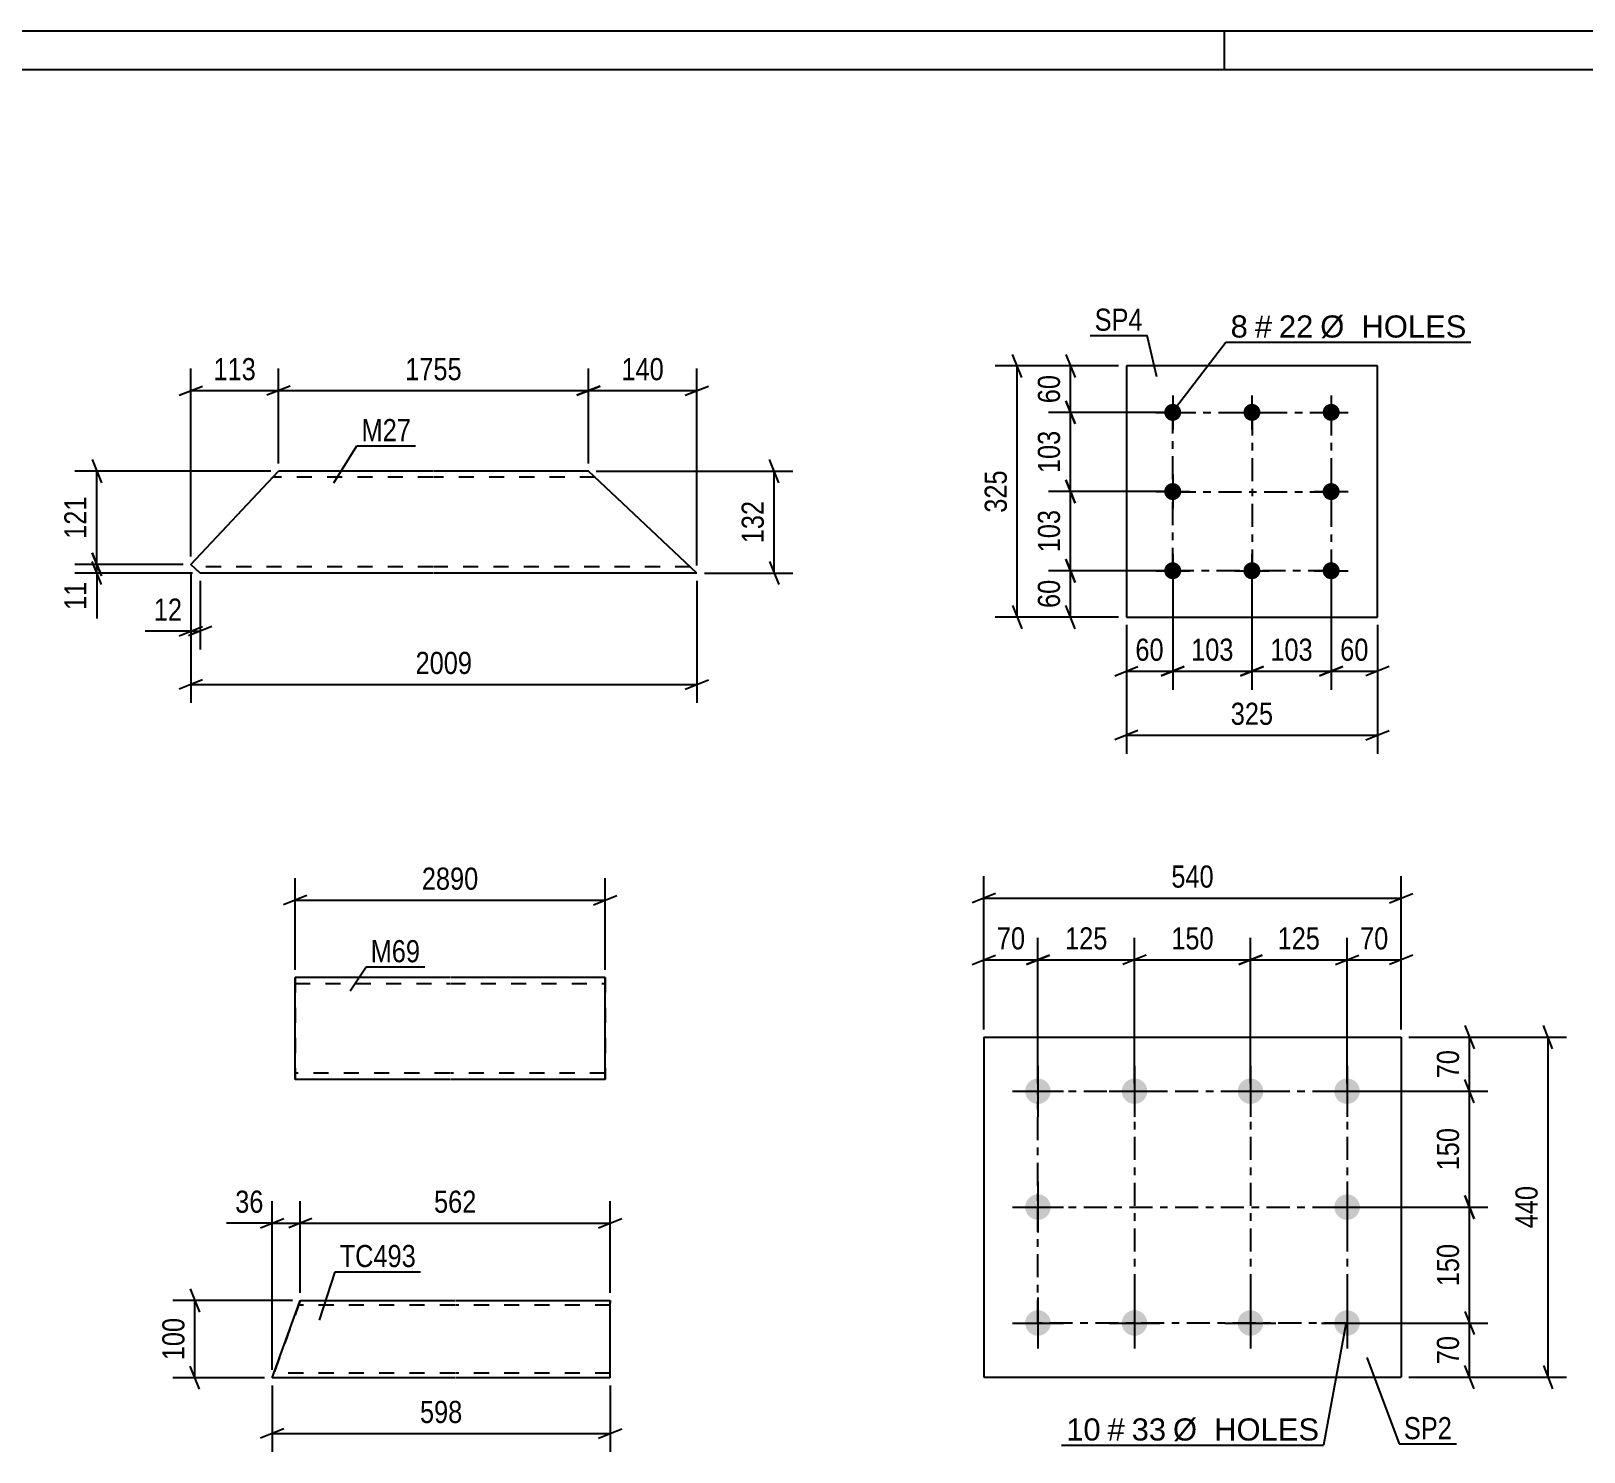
# Model space of a CAD drawing. Header units: millimetres. Extents: x 0 to 841, y 0 to 594.
# Drawn here: x 476.6 to 677.5, y 410.1 to 594 of the extents above; entities that cross this region are included whole.
import ezdxf

# ---------------------------------------------------------------- set-up
doc = ezdxf.new("R2010")
doc.units = ezdxf.units.MM
doc.linetypes.add('DXK_LINE_DOT2', pattern=[3.9198, 1.9599, -1.9599])
doc.linetypes.add('DXK_LINE_DOT3', pattern=[5.9187, 2.979, -0.9799, 0.9799, -0.9799])
doc.styles.add('Arial', font='ARIAL.TTF', dxfattribs={"height": 0.2})
doc.styles.add('Arial Narrow', font='ARIALN.TTF', dxfattribs={"height": 0.2})

# ---------------------------------------------------------------- blocks, each defined once
blk = doc.blocks.new('Unknown-389627663-1162')
at = {"color": 5, "linetype": 'Continuous'}
for p, q in [((841, 594), (0, 594)), ((631, 589), (631, 594)), ((836, 589), (5, 589))]:
    blk.add_line(p, q, dxfattribs=at)
blk = doc.blocks.new('Part-389627663-1624 - 1608')
at = {"color": 2, "linetype": 'Continuous'}
for p, q in [((599.85, 463.79), (599.85, 419.79)), ((599.85, 463.79), (653.85, 463.79)), ((653.85, 463.79), (653.85, 419.79)), ((599.85, 419.79), (653.85, 419.79))]:
    blk.add_line(p, q, dxfattribs=at)
blk = doc.blocks.new('Bolt-389627663-1655 - 1608')
at = {"linetype": 'Continuous'}
for points in [[(606.85, 458.44, -1), (606.85, 455.14, -1)], [(619.35, 458.44, -1), (619.35, 455.14, -1)], [(634.35, 458.44, -1), (634.35, 455.14, -1)], [(646.85, 458.44, -1), (646.85, 455.14, -1)], [(606.85, 443.44, -1), (606.85, 440.14, -1)], [(646.85, 443.44, -1), (646.85, 440.14, -1)], [(606.85, 428.44, -1), (606.85, 425.14, -1)], [(619.35, 428.44, -1), (619.35, 425.14, -1)], [(634.35, 428.44, -1), (634.35, 425.14, -1)], [(646.85, 428.44, -1), (646.85, 425.14, -1)]]:
    blk.add_hatch(color=1, dxfattribs=at).paths.add_polyline_path(points)
at = {"color": 1, "linetype": 'Continuous'}
for p, q in [((606.85, 460.09), (606.85, 453.49)), ((619.35, 460.09), (619.35, 453.49)), ((634.35, 460.09), (634.35, 453.49)), ((646.85, 460.09), (646.85, 453.49)), ((603.55, 456.79), (610.15, 456.79)), ((616.05, 456.79), (622.65, 456.79)), ((631.05, 456.79), (637.65, 456.79)), ((643.55, 456.79), (650.15, 456.79)), ((606.85, 445.09), (606.85, 438.49)), ((646.85, 445.09), (646.85, 438.49)), ((603.55, 441.79), (610.15, 441.79)), ((643.55, 441.79), (650.15, 441.79)), ((606.85, 430.09), (606.85, 423.49)), ((619.35, 430.09), (619.35, 423.49)), ((634.35, 430.09), (634.35, 423.49)), ((646.85, 430.09), (646.85, 423.49)), ((603.55, 426.79), (610.15, 426.79)), ((616.05, 426.79), (622.65, 426.79)), ((631.05, 426.79), (637.65, 426.79)), ((643.55, 426.79), (650.15, 426.79))]:
    blk.add_line(p, q, dxfattribs=at)
blk = doc.blocks.new('Part-389627663-12436 - 12435')
at = {"color": 2, "linetype": 'Continuous'}
for p, q in [((497.24, 524.98), (508.59, 537.05)), ((528.59, 537.05), (508.59, 537.05)), ((548.69, 537.05), (528.69, 537.05)), ((562.72, 523.85), (548.69, 537.05)), ((498.44, 523.85), (497.24, 524.98)), ((528.59, 523.85), (498.44, 523.85)), ((562.72, 523.85), (528.69, 523.85))]:
    blk.add_line(p, q, dxfattribs=at)
at = {"color": 7, "linetype": 'DXK_LINE_DOT2'}
for p, q in [((528.59, 536.25), (507.83, 536.25)), ((549.54, 536.25), (528.69, 536.25)), ((528.59, 524.65), (497.59, 524.65)), ((561.87, 524.65), (528.69, 524.65)), ((561.62, 524.89), (561.67, 524.84)), ((561.81, 524.71), (561.87, 524.65))]:
    blk.add_line(p, q, dxfattribs=at)
blk = doc.blocks.new('Part-389627663-12450 - 12449')
at = {"color": 2, "linetype": 'Continuous'}
for p, q in [((510.74, 458.32), (510.74, 471.52)), ((510.74, 471.52), (510.74, 471.52)), ((530.74, 471.52), (510.74, 471.52)), ((550.84, 471.52), (530.84, 471.52)), ((550.84, 458.32), (550.84, 471.52)), ((510.74, 458.32), (510.74, 458.32)), ((530.74, 458.32), (510.74, 458.32)), ((550.84, 458.32), (530.84, 458.32))]:
    blk.add_line(p, q, dxfattribs=at)
at = {"color": 7, "linetype": 'DXK_LINE_DOT2'}
for p, q in [((510.74, 471.52), (510.74, 458.32)), ((510.74, 470.72), (510.74, 470.72)), ((510.74, 470.72), (530.74, 470.72)), ((530.84, 470.72), (550.84, 470.72)), ((550.84, 471.52), (550.84, 471.52)), ((550.84, 471.52), (550.84, 458.32)), ((510.74, 459.12), (510.74, 459.12)), ((530.74, 459.12), (510.74, 459.12)), ((550.84, 459.12), (530.84, 459.12)), ((550.84, 458.32), (550.84, 458.32))]:
    blk.add_line(p, q, dxfattribs=at)
blk = doc.blocks.new('Part-389627663-12464 - 12463')
at = {"color": 7, "linetype": 'DXK_LINE_DOT2'}
for p, q in [((511.4, 429.71), (507.76, 419.71)), ((511.05, 428.74), (511.12, 428.94)), ((511.12, 428.94), (511.13, 428.97)), ((511.13, 428.97), (511.17, 429.07)), ((511.17, 429.07), (511.19, 429.11)), ((511.19, 429.11), (511.19, 429.11)), ((531.4, 429.11), (511.19, 429.11)), ((511.4, 429.71), (511.4, 429.71)), ((551.5, 429.11), (531.5, 429.11)), ((551.5, 429.71), (551.5, 429.36)), ((507.98, 420.31), (507.98, 420.31)), ((531.4, 420.31), (507.98, 420.31)), ((551.5, 420.31), (531.5, 420.31)), ((507.76, 419.71), (507.76, 419.71))]:
    blk.add_line(p, q, dxfattribs=at)
at = {"color": 2, "linetype": 'Continuous'}
for p, q in [((507.76, 419.71), (510.97, 428.51)), ((510.97, 428.51), (511.4, 429.71)), ((511.4, 429.71), (511.4, 429.71)), ((511.4, 429.71), (531.4, 429.71)), ((531.5, 429.71), (551.5, 429.71)), ((551.5, 419.71), (551.5, 429.71)), ((507.76, 419.71), (507.76, 419.71)), ((531.4, 419.71), (507.76, 419.71)), ((551.5, 419.71), (531.5, 419.71))]:
    blk.add_line(p, q, dxfattribs=at)
blk = doc.blocks.new('Part-389627663-12511 - 12510')
at = {"color": 2, "linetype": 'Continuous'}
for p, q in [((618.29, 550.65), (618.29, 518.15)), ((650.79, 550.65), (618.29, 550.65)), ((650.79, 518.15), (650.79, 550.65)), ((618.29, 518.15), (650.79, 518.15))]:
    blk.add_line(p, q, dxfattribs=at)
blk = doc.blocks.new('Bolt-389627663-12512 - 12510')
at = {"linetype": 'Continuous'}
for points in [[(624.29, 545.75, -1), (624.29, 543.55, -1)], [(634.54, 545.75, -1), (634.54, 543.55, -1)], [(644.79, 545.75, -1), (644.79, 543.55, -1)], [(624.29, 535.5, -1), (624.29, 533.3, -1)], [(644.79, 535.5, -1), (644.79, 533.3, -1)], [(624.29, 525.25, -1), (624.29, 523.05, -1)], [(634.54, 525.25, -1), (634.54, 523.05, -1)], [(644.79, 525.25, -1), (644.79, 523.05, -1)]]:
    blk.add_hatch(color=1, dxfattribs=at).paths.add_polyline_path(points)
at = {"color": 1, "linetype": 'Continuous'}
for p, q in [((624.29, 546.85), (624.29, 542.45)), ((634.54, 546.85), (634.54, 542.45)), ((644.79, 546.85), (644.79, 542.45)), ((622.09, 544.65), (626.49, 544.65)), ((632.34, 544.65), (636.74, 544.65)), ((642.59, 544.65), (646.99, 544.65)), ((624.29, 536.6), (624.29, 532.2)), ((644.79, 536.6), (644.79, 532.2)), ((622.09, 534.4), (626.49, 534.4)), ((642.59, 534.4), (646.99, 534.4)), ((624.29, 526.35), (624.29, 521.95)), ((634.54, 526.35), (634.54, 521.95)), ((644.79, 526.35), (644.79, 521.95)), ((622.09, 524.15), (626.49, 524.15)), ((632.34, 524.15), (636.74, 524.15)), ((642.59, 524.15), (646.99, 524.15))]:
    blk.add_line(p, q, dxfattribs=at)
blk = doc.blocks.new('Rectangle-389627663-1756 - 1608')
at = {"color": 1, "linetype": 'DXK_LINE_DOT3'}
blk.add_lwpolyline([(606.85, 456.79), (646.85, 456.79), (646.85, 426.79), (606.85, 426.79), (606.85, 456.79)], close=True, dxfattribs=at)
blk = doc.blocks.new('Rectangle-389627663-13987 - 12510')
at = {"color": 1, "linetype": 'DXK_LINE_DOT3'}
blk.add_lwpolyline([(624.29, 544.65), (644.79, 544.65), (644.79, 524.15), (624.29, 524.15), (624.29, 544.65)], close=True, dxfattribs=at)
blk = doc.blocks.new('Line-389627663-1735 - 1608')
at = {"color": 1, "linetype": 'DXK_LINE_DOT3'}
blk.add_line((619.35, 456.79), (619.35, 426.79), dxfattribs=at)
blk = doc.blocks.new('Line-389627663-13997 - 12510')
at = {"color": 1, "linetype": 'DXK_LINE_DOT3'}
blk.add_line((624.29, 534.35), (644.79, 534.35), dxfattribs=at)
blk = doc.blocks.new('Line-389627663-1742 - 1608')
at = {"color": 1, "linetype": 'DXK_LINE_DOT3'}
blk.add_line((634.35, 456.79), (634.35, 426.79), dxfattribs=at)
blk = doc.blocks.new('Line-389627663-14008 - 12510')
at = {"color": 1, "linetype": 'DXK_LINE_DOT3'}
blk.add_line((634.59, 544.65), (634.59, 524.15), dxfattribs=at)
blk = doc.blocks.new('Line-389627663-1749 - 1608')
at = {"color": 1, "linetype": 'DXK_LINE_DOT3'}
blk.add_line((606.85, 441.79), (646.85, 441.79), dxfattribs=at)
blk = doc.blocks.new('StraightDimension-389627663-1700 - 1608')
at = {"color": 7, "linetype": 'Continuous'}
for p, q in [((673.45, 462.29), (672.25, 465.29)), ((654.85, 463.79), (675.25, 463.79)), ((672.85, 419.79), (672.85, 463.79)), ((672.25, 421.29), (673.45, 418.29)), ((654.85, 419.79), (675.25, 419.79))]:
    blk.add_line(p, q, dxfattribs=at)
at = {"color": 0}
blk.add_wipeout([(672.1, 445.13), (667.9, 445.13), (667.9, 438.45), (672.1, 438.45)], dxfattribs=at)
at = {"color": 3, "style": 'Arial Narrow'}
blk.add_text('440', height=2.863, rotation=90.0002, dxfattribs=at).set_placement((671.5, 439.05))
blk = doc.blocks.new('StraightDimension-389627663-1662 - 1608')
at = {"color": 7, "linetype": 'Continuous'}
for p, q in [((599.85, 464.79), (599.85, 484.64)), ((653.85, 464.79), (653.85, 484.64)), ((601.35, 482.39), (598.35, 481.19)), ((652.35, 481.19), (655.35, 482.39)), ((599.85, 481.79), (653.85, 481.79))]:
    blk.add_line(p, q, dxfattribs=at)
at = {"color": 0}
blk.add_wipeout([(630.2, 482.54), (630.2, 486.74), (623.51, 486.74), (623.51, 482.54)], dxfattribs=at)
at = {"color": 3, "style": 'Arial Narrow'}
blk.add_text('540', height=2.863, dxfattribs=at).set_placement((624.11, 483.14))
blk = doc.blocks.new('StraightDimension-389627663-1677 - 1608')
at = {"color": 7, "linetype": 'Continuous'}
for p, q in [((646.85, 457.79), (646.85, 476.64)), ((653.85, 464.79), (653.85, 476.64)), ((645.35, 473.19), (648.35, 474.39)), ((655.35, 474.39), (652.35, 473.19)), ((646.85, 473.79), (653.85, 473.79))]:
    blk.add_line(p, q, dxfattribs=at)
at = {"color": 0}
blk.add_wipeout([(652.78, 474.54), (652.78, 478.74), (647.93, 478.74), (647.93, 474.54)], dxfattribs=at)
at = {"color": 3, "style": 'Arial Narrow'}
blk.add_text('70', height=2.863, dxfattribs=at).set_placement((648.53, 475.14))
blk = doc.blocks.new('StraightDimension-389627663-1689 - 1608')
at = {"color": 7, "linetype": 'Continuous'}
for p, q in [((599.85, 464.79), (599.85, 476.64)), ((606.85, 457.79), (606.85, 476.64)), ((598.35, 473.19), (601.35, 474.39)), ((608.35, 474.39), (605.35, 473.19)), ((599.85, 473.79), (606.85, 473.79))]:
    blk.add_line(p, q, dxfattribs=at)
at = {"color": 0}
blk.add_wipeout([(605.78, 474.54), (605.78, 478.74), (600.93, 478.74), (600.93, 474.54)], dxfattribs=at)
at = {"color": 3, "style": 'Arial Narrow'}
blk.add_text('70', height=2.863, dxfattribs=at).set_placement((601.53, 475.14))
blk = doc.blocks.new('StraightDimension-389627663-24998 - 1608')
at = {"color": 7, "linetype": 'Continuous'}
for p, q in [((663.28, 455.29), (662.08, 458.29)), ((647.85, 456.79), (665.08, 456.79)), ((662.68, 441.79), (662.68, 456.79)), ((662.08, 443.29), (663.28, 440.29)), ((647.85, 441.79), (665.08, 441.79))]:
    blk.add_line(p, q, dxfattribs=at)
at = {"color": 0}
blk.add_wipeout([(661.93, 452.63), (657.73, 452.63), (657.73, 445.95), (661.93, 445.95)], dxfattribs=at)
at = {"color": 3, "style": 'Arial Narrow'}
blk.add_text('150', height=2.863, rotation=90.0002, dxfattribs=at).set_placement((661.33, 446.55))
blk = doc.blocks.new('StraightDimension-389627663-1711 - 1608')
at = {"color": 7, "linetype": 'Continuous'}
for p, q in [((662.08, 465.29), (663.28, 462.29)), ((654.85, 463.79), (665.08, 463.79)), ((662.68, 456.79), (662.68, 463.79)), ((663.28, 455.29), (662.08, 458.29)), ((647.85, 456.79), (665.08, 456.79))]:
    blk.add_line(p, q, dxfattribs=at)
at = {"color": 0}
blk.add_wipeout([(661.93, 462.72), (657.73, 462.72), (657.73, 457.86), (661.93, 457.86)], dxfattribs=at)
at = {"color": 3, "style": 'Arial Narrow'}
blk.add_text('70', height=2.863, rotation=90.0002, dxfattribs=at).set_placement((661.33, 458.46))
blk = doc.blocks.new('StraightDimension-389627663-1725 - 1608')
at = {"color": 7, "linetype": 'Continuous'}
for p, q in [((662.08, 428.29), (663.28, 425.29)), ((647.85, 426.79), (665.08, 426.79)), ((662.68, 419.79), (662.68, 426.79)), ((663.28, 418.29), (662.08, 421.29)), ((654.85, 419.79), (665.08, 419.79))]:
    blk.add_line(p, q, dxfattribs=at)
at = {"color": 0}
blk.add_wipeout([(661.93, 425.72), (657.73, 425.72), (657.73, 420.86), (661.93, 420.86)], dxfattribs=at)
at = {"color": 3, "style": 'Arial Narrow'}
blk.add_text('70', height=2.863, rotation=90.0002, dxfattribs=at).set_placement((661.33, 421.46))
blk = doc.blocks.new('StraightDimension-389627663-24972 - 1608')
at = {"color": 7, "linetype": 'Continuous'}
for p, q in [((606.85, 457.79), (606.85, 476.64)), ((619.35, 457.79), (619.35, 476.64)), ((605.35, 473.19), (608.35, 474.39)), ((620.85, 474.39), (617.85, 473.19)), ((606.85, 473.79), (619.35, 473.79))]:
    blk.add_line(p, q, dxfattribs=at)
at = {"color": 0}
blk.add_wipeout([(616.45, 474.54), (616.45, 478.74), (609.76, 478.74), (609.76, 474.54)], dxfattribs=at)
at = {"color": 3, "style": 'Arial Narrow'}
blk.add_text('125', height=2.863, dxfattribs=at).set_placement((610.36, 475.14))
blk = doc.blocks.new('StraightDimension-389627663-24974 - 1608')
at = {"color": 7, "linetype": 'Continuous'}
for p, q in [((619.35, 457.79), (619.35, 476.64)), ((634.35, 457.79), (634.35, 476.64)), ((620.85, 474.39), (617.85, 473.19)), ((632.85, 473.19), (635.85, 474.39)), ((619.35, 473.79), (634.35, 473.79))]:
    blk.add_line(p, q, dxfattribs=at)
at = {"color": 0}
blk.add_wipeout([(630.2, 474.54), (630.2, 478.74), (623.51, 478.74), (623.51, 474.54)], dxfattribs=at)
at = {"color": 3, "style": 'Arial Narrow'}
blk.add_text('150', height=2.863, dxfattribs=at).set_placement((624.11, 475.14))
blk = doc.blocks.new('StraightDimension-389627663-24976 - 1608')
at = {"color": 7, "linetype": 'Continuous'}
for p, q in [((634.35, 457.79), (634.35, 476.64)), ((646.85, 457.79), (646.85, 476.64)), ((635.85, 474.39), (632.85, 473.19)), ((645.35, 473.19), (648.35, 474.39)), ((634.35, 473.79), (646.85, 473.79))]:
    blk.add_line(p, q, dxfattribs=at)
at = {"color": 0}
blk.add_wipeout([(643.95, 474.54), (643.95, 478.74), (637.26, 478.74), (637.26, 474.54)], dxfattribs=at)
at = {"color": 3, "style": 'Arial Narrow'}
blk.add_text('125', height=2.863, dxfattribs=at).set_placement((637.86, 475.14))
blk = doc.blocks.new('StraightDimension-389627663-24996 - 1608')
at = {"color": 7, "linetype": 'Continuous'}
for p, q in [((663.28, 440.29), (662.08, 443.29)), ((647.85, 441.79), (665.08, 441.79)), ((662.68, 426.79), (662.68, 441.79)), ((662.08, 428.29), (663.28, 425.29)), ((647.85, 426.79), (665.08, 426.79))]:
    blk.add_line(p, q, dxfattribs=at)
at = {"color": 0}
blk.add_wipeout([(661.93, 437.63), (657.73, 437.63), (657.73, 430.95), (661.93, 430.95)], dxfattribs=at)
at = {"color": 3, "style": 'Arial Narrow'}
blk.add_text('150', height=2.863, rotation=90.0002, dxfattribs=at).set_placement((661.33, 431.55))
blk = doc.blocks.new('StraightDimension-389627663-13930 - 12435')
at = {"color": 7, "linetype": 'Continuous'}
for p, q in [((484.48, 526.48), (485.68, 523.48)), ((496.24, 524.98), (482.23, 524.98)), ((485.68, 522.35), (484.48, 525.35)), ((485.08, 523.85), (485.08, 524.98)), ((497.44, 523.85), (482.23, 523.85))]:
    blk.add_line(p, q, dxfattribs=at)
at = {"color": 0}
blk.add_wipeout([(484.33, 523.33), (480.13, 523.33), (480.13, 518.47), (484.33, 518.47)], dxfattribs=at)
at = {"color": 7, "linetype": 'Continuous'}
blk.add_line((485.08, 523.85), (485.08, 517.95), dxfattribs=at)
blk.add_line((485.08, 523.85), (485.08, 517.95), dxfattribs=at)
at = {"color": 3, "style": 'Arial Narrow'}
blk.add_text('11', height=2.863, rotation=90.0002, dxfattribs=at).set_placement((483.73, 519.07))
blk = doc.blocks.new('StraightDimension-389627663-12650 - 12435')
at = {"color": 7, "linetype": 'Continuous'}
for p, q in [((497.24, 523.98), (497.24, 513.94)), ((498.44, 522.85), (498.44, 513.94)), ((495.74, 515.74), (498.74, 516.94)), ((499.94, 516.94), (496.94, 515.74)), ((497.24, 516.34), (498.44, 516.34))]:
    blk.add_line(p, q, dxfattribs=at)
at = {"color": 0}
blk.add_wipeout([(496.71, 517.09), (496.71, 521.29), (491.85, 521.29), (491.85, 517.09)], dxfattribs=at)
at = {"color": 7, "linetype": 'Continuous'}
blk.add_line((497.24, 516.34), (491.33, 516.34), dxfattribs=at)
blk.add_line((497.24, 516.34), (491.33, 516.34), dxfattribs=at)
at = {"color": 3, "style": 'Arial Narrow'}
blk.add_text('12', height=2.863, dxfattribs=at).set_placement((492.45, 517.69))
blk = doc.blocks.new('StraightDimension-389627663-12662 - 12435')
at = {"color": 7, "linetype": 'Continuous'}
for p, q in [((573.32, 535.55), (572.12, 538.55)), ((549.69, 537.05), (575.12, 537.05)), ((572.72, 523.85), (572.72, 537.05)), ((572.12, 525.35), (573.32, 522.35)), ((563.72, 523.85), (575.12, 523.85))]:
    blk.add_line(p, q, dxfattribs=at)
at = {"color": 0}
blk.add_wipeout([(571.97, 533.8), (567.77, 533.8), (567.77, 527.11), (571.97, 527.11)], dxfattribs=at)
at = {"color": 3, "style": 'Arial Narrow'}
blk.add_text('132', height=2.863, rotation=90.0002, dxfattribs=at).set_placement((571.37, 527.71))
blk = doc.blocks.new('StraightDimension-389627663-21077 - 12435')
at = {"color": 7, "linetype": 'Continuous'}
for p, q in [((548.69, 538.05), (548.69, 550.31)), ((562.72, 524.85), (562.72, 550.31)), ((550.19, 548.06), (547.19, 546.86)), ((548.69, 547.46), (562.72, 547.46)), ((561.22, 546.86), (564.22, 548.06))]:
    blk.add_line(p, q, dxfattribs=at)
at = {"color": 0}
blk.add_wipeout([(559.05, 548.21), (559.05, 552.41), (552.36, 552.41), (552.36, 548.21)], dxfattribs=at)
at = {"color": 3, "style": 'Arial Narrow'}
blk.add_text('140', height=2.863, dxfattribs=at).set_placement((552.96, 548.81))
blk = doc.blocks.new('StraightDimension-389627663-13929 - 12435')
at = {"color": 7, "linetype": 'Continuous'}
for p, q in [((484.48, 538.55), (485.68, 535.55)), ((507.59, 537.05), (482.23, 537.05)), ((485.08, 524.98), (485.08, 537.05)), ((485.68, 523.48), (484.48, 526.48)), ((496.24, 524.98), (482.23, 524.98))]:
    blk.add_line(p, q, dxfattribs=at)
at = {"color": 0}
blk.add_wipeout([(484.33, 534.36), (480.13, 534.36), (480.13, 527.68), (484.33, 527.68)], dxfattribs=at)
at = {"color": 3, "style": 'Arial Narrow'}
blk.add_text('121', height=2.863, rotation=90.0002, dxfattribs=at).set_placement((483.73, 528.28))
blk = doc.blocks.new('StraightDimension-389627663-12668 - 12435')
at = {"color": 7, "linetype": 'Continuous'}
for p, q in [((497.24, 523.98), (497.24, 507.04)), ((562.72, 522.85), (562.72, 507.04)), ((498.74, 510.04), (495.74, 508.84)), ((497.24, 509.44), (562.72, 509.44)), ((561.22, 508.84), (564.22, 510.04))]:
    blk.add_line(p, q, dxfattribs=at)
at = {"color": 0}
blk.add_wipeout([(534.23, 510.19), (534.23, 514.39), (525.72, 514.39), (525.72, 510.19)], dxfattribs=at)
at = {"color": 3, "style": 'Arial Narrow'}
blk.add_text('2009', height=2.863, dxfattribs=at).set_placement((526.32, 510.79))
blk = doc.blocks.new('StraightDimension-389627663-21078 - 12435')
at = {"color": 7, "linetype": 'Continuous'}
for p, q in [((508.59, 538.05), (508.59, 550.31)), ((548.69, 538.05), (548.69, 550.31)), ((510.09, 548.06), (507.09, 546.86)), ((508.59, 547.46), (548.69, 547.46)), ((547.19, 546.86), (550.19, 548.06))]:
    blk.add_line(p, q, dxfattribs=at)
at = {"color": 0}
blk.add_wipeout([(532.89, 548.21), (532.89, 552.41), (524.38, 552.41), (524.38, 548.21)], dxfattribs=at)
at = {"color": 3, "style": 'Arial Narrow'}
blk.add_text('1755', height=2.863, dxfattribs=at).set_placement((524.98, 548.81))
blk = doc.blocks.new('StraightDimension-389627663-21079 - 12435')
at = {"color": 7, "linetype": 'Continuous'}
for p, q in [((497.24, 525.98), (497.24, 550.31)), ((508.59, 538.05), (508.59, 550.31)), ((495.74, 546.86), (498.74, 548.06)), ((497.24, 547.46), (508.59, 547.46)), ((510.09, 548.06), (507.09, 546.86))]:
    blk.add_line(p, q, dxfattribs=at)
at = {"color": 0}
blk.add_wipeout([(506.25, 548.21), (506.25, 552.41), (499.57, 552.41), (499.57, 548.21)], dxfattribs=at)
at = {"color": 3, "style": 'Arial Narrow'}
blk.add_text('113', height=2.863, dxfattribs=at).set_placement((500.17, 548.81))
blk = doc.blocks.new('StraightDimension-389627663-12708 - 12449')
at = {"color": 7, "linetype": 'Continuous'}
for p, q in [((510.74, 472.52), (510.74, 484.37)), ((550.84, 472.52), (550.84, 484.37)), ((512.24, 482.12), (509.24, 480.92)), ((510.74, 481.52), (550.84, 481.52)), ((549.34, 480.92), (552.34, 482.12))]:
    blk.add_line(p, q, dxfattribs=at)
at = {"color": 0}
blk.add_wipeout([(535.04, 482.27), (535.04, 486.47), (526.53, 486.47), (526.53, 482.27)], dxfattribs=at)
at = {"color": 3, "style": 'Arial Narrow'}
blk.add_text('2890', height=2.863, dxfattribs=at).set_placement((527.13, 482.87))
blk = doc.blocks.new('StraightDimension-389627663-24208 - 12463')
at = {"color": 7, "linetype": 'Continuous'}
for p, q in [((511.4, 430.71), (511.4, 442.56)), ((551.5, 430.71), (551.5, 442.56)), ((512.9, 440.31), (509.9, 439.11)), ((550, 439.11), (553, 440.31)), ((511.4, 439.71), (551.5, 439.71))]:
    blk.add_line(p, q, dxfattribs=at)
at = {"color": 0}
blk.add_wipeout([(534.8, 440.46), (534.8, 444.66), (528.11, 444.66), (528.11, 440.46)], dxfattribs=at)
at = {"color": 3, "style": 'Arial Narrow'}
blk.add_text('562', height=2.863, dxfattribs=at).set_placement((528.71, 441.06))
blk = doc.blocks.new('StraightDimension-389627663-12720 - 12463')
at = {"color": 7, "linetype": 'Continuous'}
for p, q in [((497.16, 431.21), (498.36, 428.21)), ((510.4, 429.71), (494.91, 429.71)), ((497.76, 419.71), (497.76, 429.71)), ((498.36, 418.21), (497.16, 421.21)), ((506.76, 419.71), (494.91, 419.71))]:
    blk.add_line(p, q, dxfattribs=at)
at = {"color": 0}
blk.add_wipeout([(497.01, 428.05), (492.81, 428.05), (492.81, 421.37), (497.01, 421.37)], dxfattribs=at)
at = {"color": 3, "style": 'Arial Narrow'}
blk.add_text('100', height=2.863, rotation=90.0002, dxfattribs=at).set_placement((496.41, 421.97))
blk = doc.blocks.new('StraightDimension-389627663-24209 - 12463')
at = {"color": 7, "linetype": 'Continuous'}
for p, q in [((507.76, 420.71), (507.76, 442.56)), ((511.4, 430.71), (511.4, 442.56)), ((506.26, 439.11), (509.26, 440.31)), ((512.9, 440.31), (509.9, 439.11)), ((507.76, 439.71), (511.4, 439.71))]:
    blk.add_line(p, q, dxfattribs=at)
at = {"color": 0}
blk.add_wipeout([(507.24, 440.46), (507.24, 444.66), (502.38, 444.66), (502.38, 440.46)], dxfattribs=at)
at = {"color": 7, "linetype": 'Continuous'}
blk.add_line((507.76, 439.71), (501.86, 439.71), dxfattribs=at)
blk.add_line((507.76, 439.71), (501.86, 439.71), dxfattribs=at)
at = {"color": 3, "style": 'Arial Narrow'}
blk.add_text('36', height=2.863, dxfattribs=at).set_placement((502.98, 441.06))
blk = doc.blocks.new('StraightDimension-389627663-24274 - 12463')
at = {"color": 7, "linetype": 'Continuous'}
for p, q in [((507.76, 418.71), (507.76, 410.1)), ((551.5, 418.71), (551.5, 410.1)), ((509.26, 413.1), (506.26, 411.9)), ((507.76, 412.5), (551.5, 412.5)), ((550, 411.9), (553, 413.1))]:
    blk.add_line(p, q, dxfattribs=at)
at = {"color": 0}
blk.add_wipeout([(532.98, 413.25), (532.98, 417.45), (526.29, 417.45), (526.29, 413.25)], dxfattribs=at)
at = {"color": 3, "style": 'Arial Narrow'}
blk.add_text('598', height=2.863, dxfattribs=at).set_placement((526.89, 413.85))
blk = doc.blocks.new('StraightDimension-389627663-25592 - 12510')
at = {"color": 7, "linetype": 'Continuous'}
for p, q in [((618.29, 517.15), (618.29, 500.46)), ((650.79, 517.15), (650.79, 500.46)), ((619.79, 503.46), (616.79, 502.26)), ((618.29, 502.86), (650.79, 502.86)), ((649.29, 502.26), (652.29, 503.46))]:
    blk.add_line(p, q, dxfattribs=at)
at = {"color": 0}
blk.add_wipeout([(637.88, 503.61), (637.88, 507.81), (631.2, 507.81), (631.2, 503.61)], dxfattribs=at)
at = {"color": 3, "style": 'Arial Narrow'}
blk.add_text('325', height=2.863, dxfattribs=at).set_placement((631.8, 504.21))
blk = doc.blocks.new('StraightDimension-389627663-25587 - 12510')
at = {"color": 7, "linetype": 'Continuous'}
for p, q in [((644.79, 523.15), (644.79, 508.75)), ((650.79, 517.15), (650.79, 508.75)), ((643.29, 510.55), (646.29, 511.75)), ((644.79, 511.15), (650.79, 511.15)), ((652.29, 511.75), (649.29, 510.55))]:
    blk.add_line(p, q, dxfattribs=at)
at = {"color": 0}
blk.add_wipeout([(650.22, 511.9), (650.22, 516.1), (645.36, 516.1), (645.36, 511.9)], dxfattribs=at)
at = {"color": 3, "style": 'Arial Narrow'}
blk.add_text('60', height=2.863, dxfattribs=at).set_placement((645.96, 512.5))
blk = doc.blocks.new('StraightDimension-389627663-25588 - 12510')
at = {"color": 7, "linetype": 'Continuous'}
for p, q in [((634.54, 523.15), (634.54, 508.75)), ((644.79, 523.15), (644.79, 508.75)), ((633.04, 510.55), (636.04, 511.75)), ((634.54, 511.15), (644.79, 511.15)), ((646.29, 511.75), (643.29, 510.55))]:
    blk.add_line(p, q, dxfattribs=at)
at = {"color": 0}
blk.add_wipeout([(643, 511.9), (643, 516.1), (636.32, 516.1), (636.32, 511.9)], dxfattribs=at)
at = {"color": 3, "style": 'Arial Narrow'}
blk.add_text('103', height=2.863, dxfattribs=at).set_placement((636.92, 512.5))
blk = doc.blocks.new('StraightDimension-389627663-25589 - 12510')
at = {"color": 7, "linetype": 'Continuous'}
for p, q in [((624.29, 523.15), (624.29, 508.75)), ((634.54, 523.15), (634.54, 508.75)), ((622.79, 510.55), (625.79, 511.75)), ((624.29, 511.15), (634.54, 511.15)), ((636.04, 511.75), (633.04, 510.55))]:
    blk.add_line(p, q, dxfattribs=at)
at = {"color": 0}
blk.add_wipeout([(632.75, 511.9), (632.75, 516.1), (626.07, 516.1), (626.07, 511.9)], dxfattribs=at)
at = {"color": 3, "style": 'Arial Narrow'}
blk.add_text('103', height=2.863, dxfattribs=at).set_placement((626.67, 512.5))
blk = doc.blocks.new('StraightDimension-389627663-25590 - 12510')
at = {"color": 7, "linetype": 'Continuous'}
for p, q in [((624.29, 523.15), (624.29, 508.75)), ((618.29, 517.15), (618.29, 508.75)), ((616.79, 510.55), (619.79, 511.75)), ((618.29, 511.15), (624.29, 511.15)), ((625.79, 511.75), (622.79, 510.55))]:
    blk.add_line(p, q, dxfattribs=at)
at = {"color": 0}
blk.add_wipeout([(623.72, 511.9), (623.72, 516.1), (618.86, 516.1), (618.86, 511.9)], dxfattribs=at)
at = {"color": 3, "style": 'Arial Narrow'}
blk.add_text('60', height=2.863, dxfattribs=at).set_placement((619.46, 512.5))
blk = doc.blocks.new('StraightDimension-389627663-25594 - 12510')
at = {"color": 7, "linetype": 'Continuous'}
for p, q in [((617.29, 550.65), (608.2, 550.65)), ((610.45, 552.15), (611.65, 549.15)), ((611.05, 544.65), (611.05, 550.65)), ((623.29, 544.65), (608.2, 544.65)), ((611.65, 543.15), (610.45, 546.15))]:
    blk.add_line(p, q, dxfattribs=at)
at = {"color": 0}
blk.add_wipeout([(610.3, 550.08), (606.1, 550.08), (606.1, 545.23), (610.3, 545.23)], dxfattribs=at)
at = {"color": 3, "style": 'Arial Narrow'}
blk.add_text('60', height=2.863, rotation=90.0002, dxfattribs=at).set_placement((609.7, 545.83))
blk = doc.blocks.new('StraightDimension-389627663-25595 - 12510')
at = {"color": 7, "linetype": 'Continuous'}
for p, q in [((623.29, 544.65), (608.2, 544.65)), ((610.45, 546.15), (611.65, 543.15)), ((611.05, 534.4), (611.05, 544.65)), ((611.65, 532.9), (610.45, 535.9)), ((623.29, 534.4), (608.2, 534.4))]:
    blk.add_line(p, q, dxfattribs=at)
at = {"color": 0}
blk.add_wipeout([(610.3, 542.87), (606.1, 542.87), (606.1, 536.19), (610.3, 536.19)], dxfattribs=at)
at = {"color": 3, "style": 'Arial Narrow'}
blk.add_text('103', height=2.863, rotation=90.0002, dxfattribs=at).set_placement((609.7, 536.79))
blk = doc.blocks.new('StraightDimension-389627663-25596 - 12510')
at = {"color": 7, "linetype": 'Continuous'}
for p, q in [((610.45, 535.9), (611.65, 532.9)), ((623.29, 534.4), (608.2, 534.4)), ((611.05, 524.15), (611.05, 534.4)), ((611.65, 522.65), (610.45, 525.65)), ((623.29, 524.15), (608.2, 524.15))]:
    blk.add_line(p, q, dxfattribs=at)
at = {"color": 0}
blk.add_wipeout([(610.3, 532.62), (606.1, 532.62), (606.1, 525.94), (610.3, 525.94)], dxfattribs=at)
at = {"color": 3, "style": 'Arial Narrow'}
blk.add_text('103', height=2.863, rotation=90.0002, dxfattribs=at).set_placement((609.7, 526.54))
blk = doc.blocks.new('StraightDimension-389627663-25597 - 12510')
at = {"color": 7, "linetype": 'Continuous'}
for p, q in [((610.45, 525.65), (611.65, 522.65)), ((623.29, 524.15), (608.2, 524.15)), ((611.05, 518.15), (611.05, 524.15)), ((611.65, 516.65), (610.45, 519.65)), ((617.29, 518.15), (608.2, 518.15))]:
    blk.add_line(p, q, dxfattribs=at)
at = {"color": 0}
blk.add_wipeout([(610.3, 523.58), (606.1, 523.58), (606.1, 518.73), (610.3, 518.73)], dxfattribs=at)
at = {"color": 3, "style": 'Arial Narrow'}
blk.add_text('60', height=2.863, rotation=90.0002, dxfattribs=at).set_placement((609.7, 519.33))
blk = doc.blocks.new('StraightDimension-389627663-25599 - 12510')
at = {"color": 7, "linetype": 'Continuous'}
for p, q in [((617.29, 550.65), (601.32, 550.65)), ((604.77, 549.15), (603.57, 552.15)), ((604.17, 518.15), (604.17, 550.65)), ((603.57, 519.65), (604.77, 516.65)), ((617.29, 518.15), (601.32, 518.15))]:
    blk.add_line(p, q, dxfattribs=at)
at = {"color": 0}
blk.add_wipeout([(603.42, 537.75), (599.22, 537.75), (599.22, 531.06), (603.42, 531.06)], dxfattribs=at)
at = {"color": 3, "style": 'Arial Narrow'}
blk.add_text('325', height=2.863, rotation=90.0002, dxfattribs=at).set_placement((602.82, 531.66))
blk = doc.blocks.new('Mark-389627663-1620 - 1608')
at = {"color": 0}
blk.add_wipeout([(660.41, 411.75), (660.41, 414.75), (654.2, 414.75), (654.2, 411.75)], dxfattribs=at)
blk.add_wipeout([(660.41, 411.75), (660.41, 414.75), (654.2, 414.75), (654.2, 411.75)], dxfattribs=at)
at = {"color": 30, "linetype": 'Continuous'}
for p, q in [((649.39, 422.34), (653.6, 411.15)), ((653.6, 411.15), (661.01, 411.15))]:
    blk.add_line(p, q, dxfattribs=at)
at = {"color": 3, "style": 'Arial Narrow'}
blk.add_text('SP2', height=2.863, dxfattribs=at).set_placement((654.2, 411.75))
blk = doc.blocks.new('Mark-389627663-1651 - 1608')
at = {"color": 0}
blk.add_wipeout([(614.95, 411.58), (614.95, 414.58), (610.51, 414.58), (610.51, 411.58)], dxfattribs=at)
blk.add_wipeout([(614.95, 411.58), (614.95, 414.58), (610.51, 414.58), (610.51, 411.58)], dxfattribs=at)
at = {"color": 3, "style": 'Arial'}
blk.add_text('10', height=2.865, dxfattribs=at).set_placement((610.51, 411.58))
at = {"color": 0}
blk.add_wipeout([(618.08, 411.58), (618.08, 414.58), (615.85, 414.58), (615.85, 411.58)], dxfattribs=at)
blk.add_wipeout([(618.08, 411.58), (618.08, 414.58), (615.85, 414.58), (615.85, 411.58)], dxfattribs=at)
blk.add_wipeout([(623.42, 411.58), (623.42, 414.58), (618.98, 414.58), (618.98, 411.58)], dxfattribs=at)
blk.add_wipeout([(623.42, 411.58), (623.42, 414.58), (618.98, 414.58), (618.98, 411.58)], dxfattribs=at)
at = {"color": 3, "style": 'Arial'}
for s, height, p in [('#', 2.87, (615.85, 411.58)), ('33', 2.865, (618.98, 411.58))]:
    blk.add_text(s, height=height, dxfattribs=at).set_placement(p)
at = {"color": 0}
blk.add_wipeout([(643.21, 411.58), (643.21, 414.58), (624.32, 414.58), (624.32, 411.58)], dxfattribs=at)
blk.add_wipeout([(643.21, 411.58), (643.21, 414.58), (624.32, 414.58), (624.32, 411.58)], dxfattribs=at)
at = {"color": 7, "linetype": 'Continuous'}
for p in [(646.68, 426.62), (609.91, 410.98)]:
    blk.add_line(p, (643.81, 410.98), dxfattribs=at)
at = {"color": 3, "style": 'Arial'}
blk.add_text('Ø  HOLES', height=2.865, dxfattribs=at).set_placement((624.32, 411.58))
blk = doc.blocks.new('Mark-389627663-12850 - 12435')
at = {"color": 0}
blk.add_wipeout([(525.72, 540.92), (525.72, 543.92), (519.33, 543.92), (519.33, 540.92)], dxfattribs=at)
blk.add_wipeout([(525.72, 540.92), (525.72, 543.92), (519.33, 543.92), (519.33, 540.92)], dxfattribs=at)
at = {"color": 30, "linetype": 'Continuous'}
for p, q in [((515.74, 535.55), (518.73, 540.32)), ((518.73, 540.32), (526.32, 540.32))]:
    blk.add_line(p, q, dxfattribs=at)
at = {"color": 3, "style": 'Arial Narrow'}
blk.add_text('M27', height=2.863, dxfattribs=at).set_placement((519.33, 540.92))
blk = doc.blocks.new('Mark-389627663-12852 - 12449')
at = {"color": 0}
blk.add_wipeout([(526.91, 473.48), (526.91, 476.48), (520.51, 476.48), (520.51, 473.48)], dxfattribs=at)
blk.add_wipeout([(526.91, 473.48), (526.91, 476.48), (520.51, 476.48), (520.51, 473.48)], dxfattribs=at)
at = {"color": 30, "linetype": 'Continuous'}
for p, q in [((517.86, 469.8), (519.91, 472.88)), ((519.91, 472.88), (527.51, 472.88))]:
    blk.add_line(p, q, dxfattribs=at)
at = {"color": 3, "style": 'Arial Narrow'}
blk.add_text('M69', height=2.863, dxfattribs=at).set_placement((520.51, 473.48))
blk = doc.blocks.new('Mark-389627663-14021 - 12463')
at = {"color": 0}
blk.add_wipeout([(526.36, 434.03), (526.36, 437.03), (516.5, 437.03), (516.5, 434.03)], dxfattribs=at)
blk.add_wipeout([(526.36, 434.03), (526.36, 437.03), (516.5, 437.03), (516.5, 434.03)], dxfattribs=at)
at = {"color": 30, "linetype": 'Continuous'}
for p, q in [((513.87, 427.15), (515.9, 433.43)), ((515.9, 433.43), (526.96, 433.43))]:
    blk.add_line(p, q, dxfattribs=at)
at = {"color": 3, "style": 'Arial Narrow'}
blk.add_text('TC493', height=2.863, dxfattribs=at).set_placement((516.5, 434.03))
blk = doc.blocks.new('Mark-389627663-12855 - 12510')
at = {"color": 0}
blk.add_wipeout([(620.4, 555.21), (620.4, 558.21), (614.19, 558.21), (614.19, 555.21)], dxfattribs=at)
blk.add_wipeout([(620.4, 555.21), (620.4, 558.21), (614.19, 558.21), (614.19, 555.21)], dxfattribs=at)
at = {"color": 30, "linetype": 'Continuous'}
for p in [(613.59, 554.61), (622.25, 549.23)]:
    blk.add_line(p, (621, 554.61), dxfattribs=at)
at = {"color": 3, "style": 'Arial Narrow'}
blk.add_text('SP4', height=2.863, dxfattribs=at).set_placement((614.19, 555.21))
blk = doc.blocks.new('Mark-389627663-12856 - 12510')
at = {"color": 0}
blk.add_wipeout([(634.01, 554.33), (634.01, 557.33), (631.78, 557.33), (631.78, 554.33)], dxfattribs=at)
blk.add_wipeout([(634.01, 554.33), (634.01, 557.33), (631.78, 557.33), (631.78, 554.33)], dxfattribs=at)
at = {"color": 7, "linetype": 'Continuous'}
blk.add_line((624.1, 544.52), (631.18, 553.73), dxfattribs=at)
at = {"color": 3, "style": 'Arial'}
blk.add_text('8', height=2.87, dxfattribs=at).set_placement((631.78, 554.33))
at = {"color": 0}
blk.add_wipeout([(637.13, 554.33), (637.13, 557.33), (634.91, 557.33), (634.91, 554.33)], dxfattribs=at)
blk.add_wipeout([(637.13, 554.33), (637.13, 557.33), (634.91, 557.33), (634.91, 554.33)], dxfattribs=at)
blk.add_wipeout([(642.48, 554.33), (642.48, 557.33), (638.03, 557.33), (638.03, 554.33)], dxfattribs=at)
blk.add_wipeout([(642.48, 554.33), (642.48, 557.33), (638.03, 557.33), (638.03, 554.33)], dxfattribs=at)
at = {"color": 3, "style": 'Arial'}
for s, height, p in [('#', 2.87, (634.91, 554.33)), ('22', 2.865, (638.03, 554.33))]:
    blk.add_text(s, height=height, dxfattribs=at).set_placement(p)
at = {"color": 0}
blk.add_wipeout([(662.27, 554.33), (662.27, 557.33), (643.38, 557.33), (643.38, 554.33)], dxfattribs=at)
blk.add_wipeout([(662.27, 554.33), (662.27, 557.33), (643.38, 557.33), (643.38, 554.33)], dxfattribs=at)
at = {"color": 7, "linetype": 'Continuous'}
blk.add_line((631.18, 553.73), (662.87, 553.73), dxfattribs=at)
at = {"color": 3, "style": 'Arial'}
blk.add_text('Ø  HOLES', height=2.865, dxfattribs=at).set_placement((643.38, 554.33))

msp = doc.modelspace()

# ---------------------------------------------------------------- block references
for name in ['Unknown-389627663-1162', 'Part-389627663-12511 - 12510', 'Bolt-389627663-12512 - 12510', 'Rectangle-389627663-13987 - 12510', 'Line-389627663-14008 - 12510', 'Part-389627663-12436 - 12435', 'Line-389627663-13997 - 12510', 'Part-389627663-12450 - 12449', 'Part-389627663-1624 - 1608', 'Bolt-389627663-1655 - 1608', 'Rectangle-389627663-1756 - 1608', 'Line-389627663-1735 - 1608', 'Line-389627663-1742 - 1608', 'Line-389627663-1749 - 1608', 'Part-389627663-12464 - 12463']:
    msp.add_blockref(name, (0, 0))

# ---------------------------------------------------------------- next in the draw order: block references
for name in ['StraightDimension-389627663-25594 - 12510', 'StraightDimension-389627663-12662 - 12435', 'StraightDimension-389627663-13930 - 12435', 'StraightDimension-389627663-25592 - 12510', 'StraightDimension-389627663-12708 - 12449', 'StraightDimension-389627663-1700 - 1608', 'StraightDimension-389627663-24208 - 12463', 'Mark-389627663-1651 - 1608']:
    msp.add_blockref(name, (0, 0))

# ---------------------------------------------------------------- next in the draw order: block references
for name in ['StraightDimension-389627663-21077 - 12435', 'StraightDimension-389627663-25595 - 12510', 'StraightDimension-389627663-12650 - 12435', 'StraightDimension-389627663-25587 - 12510', 'StraightDimension-389627663-1662 - 1608', 'Mark-389627663-12852 - 12449', 'StraightDimension-389627663-12720 - 12463', 'StraightDimension-389627663-1725 - 1608']:
    msp.add_blockref(name, (0, 0))

# ---------------------------------------------------------------- next in the draw order: block references
for name in ['Mark-389627663-12856 - 12510', 'StraightDimension-389627663-13929 - 12435', 'StraightDimension-389627663-25588 - 12510', 'StraightDimension-389627663-1689 - 1608', 'StraightDimension-389627663-1677 - 1608', 'StraightDimension-389627663-24209 - 12463', 'Mark-389627663-1620 - 1608', 'StraightDimension-389627663-24274 - 12463']:
    msp.add_blockref(name, (0, 0))

# ---------------------------------------------------------------- next in the draw order: block references
for name in ['StraightDimension-389627663-21078 - 12435', 'StraightDimension-389627663-12668 - 12435', 'StraightDimension-389627663-25589 - 12510', 'StraightDimension-389627663-24972 - 1608', 'StraightDimension-389627663-24998 - 1608', 'Mark-389627663-14021 - 12463']:
    msp.add_blockref(name, (0, 0))

# ---------------------------------------------------------------- next in the draw order: block references
for name in ['StraightDimension-389627663-21079 - 12435', 'Mark-389627663-12850 - 12435', 'StraightDimension-389627663-25590 - 12510', 'StraightDimension-389627663-24974 - 1608', 'StraightDimension-389627663-1711 - 1608', 'StraightDimension-389627663-24996 - 1608']:
    msp.add_blockref(name, (0, 0))

# ---------------------------------------------------------------- next in the draw order: block references
for name in ['StraightDimension-389627663-25596 - 12510', 'StraightDimension-389627663-24976 - 1608']:
    msp.add_blockref(name, (0, 0))

# ---------------------------------------------------------------- next in the draw order: block references
msp.add_blockref('StraightDimension-389627663-25597 - 12510', (0, 0))

# ---------------------------------------------------------------- next in the draw order: block references
msp.add_blockref('StraightDimension-389627663-25599 - 12510', (0, 0))

# ---------------------------------------------------------------- next in the draw order: block references
msp.add_blockref('Mark-389627663-12855 - 12510', (0, 0))

doc.saveas('drawing.dxf')
